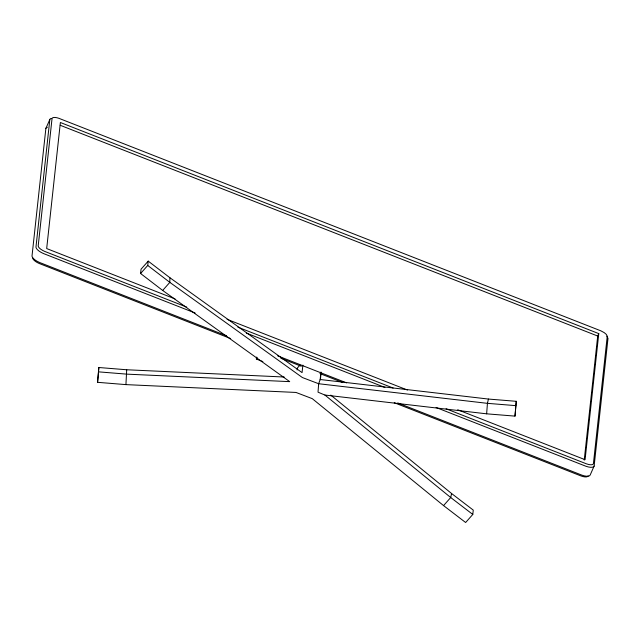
<?xml version="1.0" encoding="UTF-8"?>
<svg xmlns="http://www.w3.org/2000/svg" width="640" height="640" viewBox="0 0 640 640"><rect width="100%" height="100%" fill="white"/><g stroke="black" fill="none" stroke-linecap="round" stroke-linejoin="round"><path stroke-width="0.96" d="M169.896 277.728L169.824 282.368L162.664 290.432L140.584 273.512L141.056 269.184L148.216 261.128L169.896 277.728L302.064 372.616L302.88 365.12M330.776 395.104L451.584 493.512L473.264 510.112L472.792 514.44L465.632 522.504L443.552 505.592L312.264 398.648L296 392.448L125.936 384.616L97.584 382.32L98.856 367.512L126.696 369.76L284.208 377.016M98.856 367.512L97.584 382.32M125.936 384.616L126.696 369.76M321.008 373.112L320.408 379.8M486.64 413.824L487.44 403.344L488.424 399.056L516.264 401.312L514.992 416.12L486.64 413.824L324.888 395.04L318.016 392.168L318.664 383.736L320.16 379.512L320.968 372.008M514.992 416.12L516.264 401.312M51.32 118.392A9.288 3.408 23.9 0 0 49.824 119.504L45.872 128.424L32 256.128A9.288 3.408 23.9 0 0 39.56 262.48L226.544 335.8M49.824 119.504L35.952 247.2A9.288 3.408 23.9 0 0 43.504 253.56L195.144 313.016M140.584 273.512L147.744 265.456L148.216 261.128M262.848 361.592L256.344 359.04L256.552 357.072M297.12 369.952L297.328 368.08L299.976 365.096M584.224 460.128L597.704 336.04L598.776 333.624L60.376 122.496L46.68 248.568L175 298.888M598.776 333.624L585.08 459.696L457.688 409.736M397.72 402.928L581.912 475.152A9.288 3.408 23.9 0 0 590.176 475.008L594.128 466.08L608 338.384L606.856 336.24M451.584 493.512L450.712 497.528L443.552 505.592M256.344 359.04L257.104 357.328M98.384 371.84L126.736 374.136L289.72 381.64L162.664 290.432M515.792 405.64L487.44 403.344L318.664 383.736L302.392 377.544L169.824 282.368L147.744 265.456M320.16 379.512L488.424 399.056M60.232 125.28L597.704 336.04M227.072 319.312L407.472 390.048M186.768 307.112L44.56 251.344A7.768 2.848 23.9 0 1 38.192 245.992L52.048 118.488A7.768 2.848 23.9 0 1 59.008 118.36L600.888 330.848L604.232 332.648L606.28 334.368L607.256 336.2L593.408 463.704A7.768 2.848 23.9 0 1 586.44 463.832L446.088 408.8M237.888 327.152L393.112 388.024M246.312 333.08L384.92 387.44M436.088 407.504L585.864 466.232A9.288 3.408 23.9 0 0 594.128 466.08M277.712 355.864L346.552 382.864M230.672 338.568L39.184 263.48A7.88 2.888 23.9 0 1 32.736 258.056M280.864 358.248L301.312 366.264M319.904 373.56L342.208 382.304M394.264 402.72L581.096 475.984A7.88 2.888 23.9 0 0 588.16 475.856M472.792 514.44L450.712 497.528L324.888 395.04M45.872 128.424A9.288 3.408 23.9 0 1 47.368 127.32"/></g></svg>
